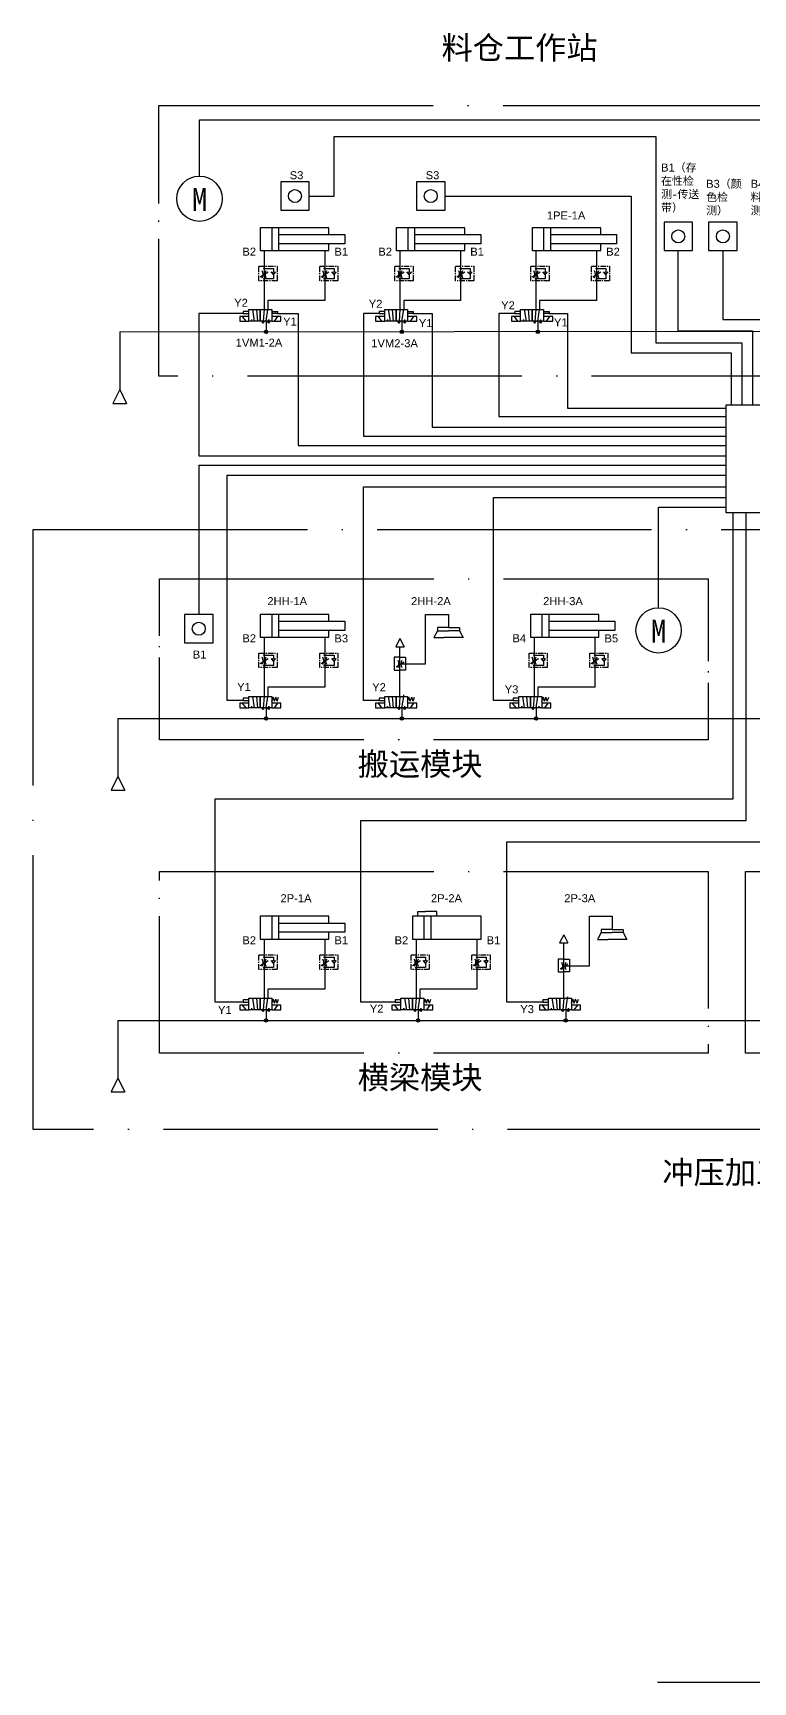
# Model space of a CAD drawing. Header units: inches. Extents: x 59 to 229, y -71 to 74.
# Drawn here: x 59 to 121.9, y -70.6 to 73.7 of the extents above; entities that cross this region are included whole.
import ezdxf

# ---------------------------------------------------------------- set-up
doc = ezdxf.new("R2010")
doc.units = ezdxf.units.IN
doc.header["$MEASUREMENT"] = 0
doc.linetypes.add('ACAD_ISO04W100', pattern=[30, 24, -3, 0, -3])
doc.layers.get('0').update_dxf_attribs({"lineweight": 25})
doc.layers.add('虚线', color=7, linetype='ACAD_ISO04W100', lineweight=25)
doc.styles.get("Standard").update_dxf_attribs({"font": 'arial.ttf'})

msp = doc.modelspace()

# ---------------------------------------------------------------- hatches: boundary and pattern name
h = msp.add_hatch(color=256)
h.dxf.hatch_style = 1
h.paths.add_polyline_path([(79.22, 53.08, 1), (79.12, 53.08, 1)])
h = msp.add_hatch(color=256)
h.dxf.hatch_style = 1
h.paths.add_polyline_path([(79.22, 52.18, 1), (79.12, 52.18, 1)])
h = msp.add_hatch(color=256)
h.dxf.hatch_style = 1
h.paths.add_polyline_path([(84.52, 53.08, 1), (84.42, 53.08, 1)])
h = msp.add_hatch(color=256)
h.dxf.hatch_style = 1
h.paths.add_polyline_path([(84.52, 52.18, 1), (84.42, 52.18, 1)])
h = msp.add_hatch(color=256)
h.dxf.hatch_style = 1
h.paths.add_polyline_path([(91.1, 53.08, 1), (91, 53.08, 1)])
h = msp.add_hatch(color=256)
h.dxf.hatch_style = 1
h.paths.add_polyline_path([(91.1, 52.18, 1), (91, 52.18, 1)])
h = msp.add_hatch(color=256)
h.dxf.hatch_style = 1
h.paths.add_polyline_path([(96.41, 53.08, 1), (96.31, 53.08, 1)])
h = msp.add_hatch(color=256)
h.dxf.hatch_style = 1
h.paths.add_polyline_path([(96.41, 52.18, 1), (96.31, 52.18, 1)])
h = msp.add_hatch(color=256)
h.dxf.hatch_style = 1
h.paths.add_polyline_path([(102.99, 53.08, 1), (102.89, 53.08, 1)])
h = msp.add_hatch(color=256)
h.dxf.hatch_style = 1
h.paths.add_polyline_path([(102.99, 52.18, 1), (102.89, 52.18, 1)])
h = msp.add_hatch(color=256)
h.dxf.hatch_style = 1
h.paths.add_polyline_path([(108.29, 53.08, 1), (108.19, 53.08, 1)])
h = msp.add_hatch(color=256)
h.dxf.hatch_style = 1
h.paths.add_polyline_path([(108.29, 52.18, 1), (108.19, 52.18, 1)])
h = msp.add_hatch(color=256)
h.dxf.hatch_style = 1
h.paths.add_polyline_path([(79.19, 47.54, 1), (79.49, 47.54, 1)])
h = msp.add_hatch(color=256)
h.dxf.hatch_style = 1
h.paths.add_polyline_path([(91.07, 47.54, 1), (91.37, 47.54, 1)])
h = msp.add_hatch(color=256)
h.dxf.hatch_style = 1
h.paths.add_polyline_path([(102.96, 47.54, 1), (103.26, 47.54, 1)])
h = msp.add_hatch(color=256)
h.dxf.hatch_style = 1
h.paths.add_polyline_path([(79.22, 19.26, 1), (79.12, 19.26, 1)])
h = msp.add_hatch(color=256)
h.dxf.hatch_style = 1
h.paths.add_polyline_path([(84.52, 19.26, 1), (84.42, 19.26, 1)])
h = msp.add_hatch(color=256)
h.dxf.hatch_style = 1
h.paths.add_polyline_path([(102.84, 19.26, 1), (102.74, 19.26, 1)])
h = msp.add_hatch(color=256)
h.dxf.hatch_style = 1
h.paths.add_polyline_path([(108.14, 19.26, 1), (108.04, 19.26, 1)])
h = msp.add_hatch(color=256)
h.dxf.hatch_style = 1
h.paths.add_polyline_path([(79.22, 18.36, 1), (79.12, 18.36, 1)])
h = msp.add_hatch(color=256)
h.dxf.hatch_style = 1
h.paths.add_polyline_path([(84.52, 18.36, 1), (84.42, 18.36, 1)])
h = msp.add_hatch(color=256)
h.dxf.hatch_style = 1
h.paths.add_polyline_path([(102.84, 18.36, 1), (102.74, 18.36, 1)])
h = msp.add_hatch(color=256)
h.dxf.hatch_style = 1
h.paths.add_polyline_path([(108.14, 18.36, 1), (108.04, 18.36, 1)])
h = msp.add_hatch(color=256)
h.dxf.hatch_style = 1
h.paths.add_polyline_path([(79.49, 13.71, 1), (79.19, 13.71, 1)])
h = msp.add_hatch(color=256)
h.dxf.hatch_style = 1
h.paths.add_polyline_path([(91.37, 13.71, 1), (91.07, 13.71, 1)])
h = msp.add_hatch(color=256)
h.dxf.hatch_style = 1
h.paths.add_polyline_path([(103.11, 13.71, 1), (102.81, 13.71, 1)])
h = msp.add_hatch(color=256)
h.dxf.hatch_style = 1
h.paths.add_polyline_path([(79.22, -7.16, 1), (79.12, -7.16, 1)])
h = msp.add_hatch(color=256)
h.dxf.hatch_style = 1
h.paths.add_polyline_path([(84.52, -7.16, 1), (84.42, -7.16, 1)])
h = msp.add_hatch(color=256)
h.dxf.hatch_style = 1
h.paths.add_polyline_path([(92.52, -7.16, 1), (92.42, -7.16, 1)])
h = msp.add_hatch(color=256)
h.dxf.hatch_style = 1
h.paths.add_polyline_path([(97.83, -7.16, 1), (97.73, -7.16, 1)])
h = msp.add_hatch(color=256)
h.dxf.hatch_style = 1
h.paths.add_polyline_path([(79.22, -8.06, 1), (79.12, -8.06, 1)])
h = msp.add_hatch(color=256)
h.dxf.hatch_style = 1
h.paths.add_polyline_path([(84.52, -8.06, 1), (84.42, -8.06, 1)])
h = msp.add_hatch(color=256)
h.dxf.hatch_style = 1
h.paths.add_polyline_path([(92.52, -8.06, 1), (92.42, -8.06, 1)])
h = msp.add_hatch(color=256)
h.dxf.hatch_style = 1
h.paths.add_polyline_path([(97.83, -8.06, 1), (97.73, -8.06, 1)])
h = msp.add_hatch(color=256)
h.dxf.hatch_style = 1
h.paths.add_polyline_path([(79.49, -12.7, 1), (79.19, -12.7, 1)])
h = msp.add_hatch(color=256)
h.dxf.hatch_style = 1
h.paths.add_polyline_path([(92.79, -12.7, 1), (92.49, -12.7, 1)])
h = msp.add_hatch(color=256)
h.dxf.hatch_style = 1
h.paths.add_polyline_path([(105.7, -12.7, 1), (105.4, -12.7, 1)])

# ---------------------------------------------------------------- linework, layer by layer
for p, q in [((73.52, 61.16), (73.52, 66.08)), ((73.52, 66.08), (130.2, 66.08)), ((85.29, 59.42), (85.29, 64.64)), ((85.29, 64.64), (113.42, 64.64)), ((113.42, 64.64), (113.42, 46.58)), ((83.12, 59.42), (85.29, 59.42)), ((95, 59.42), (111.28, 59.42)), ((111.28, 59.42), (111.28, 45.7)), ((78.84, 56.64), (78.84, 54.64)), ((84.84, 56.64), (78.84, 56.64)), ((79.84, 56.64), (79.84, 54.64)), ((80.44, 56.64), (80.44, 54.64)), ((84.84, 56.04), (84.84, 56.64)), ((90.73, 56.64), (90.73, 54.64)), ((96.73, 56.64), (90.73, 56.64)), ((91.73, 56.64), (91.73, 54.64)), ((92.33, 56.64), (92.33, 54.64)), ((96.73, 56.04), (96.73, 56.64)), ((102.61, 56.64), (102.61, 54.64)), ((108.61, 56.64), (102.61, 56.64)), ((103.61, 56.64), (103.61, 54.64)), ((104.21, 56.64), (104.21, 54.64)), ((108.61, 56.04), (108.61, 56.64)), ((80.44, 56.04), (86.23, 56.04)), ((86.23, 55.24), (80.44, 55.24)), ((84.84, 54.64), (84.84, 55.24)), ((86.23, 56.04), (86.23, 55.24)), ((92.33, 56.04), (98.12, 56.04)), ((98.12, 55.24), (92.33, 55.24)), ((96.73, 54.64), (96.73, 55.24)), ((98.12, 56.04), (98.12, 55.24)), ((104.21, 56.04), (110, 56.04)), ((110, 55.24), (104.21, 55.24)), ((108.61, 54.64), (108.61, 55.24)), ((110, 56.04), (110, 55.24)), ((78.84, 54.64), (84.84, 54.64)), ((79.17, 54.64), (79.17, 53.82)), ((79.17, 53.82), (79.17, 53.12)), ((84.47, 54.64), (84.47, 53.75)), ((84.47, 53.82), (84.47, 53.12)), ((84.47, 53.75), (84.47, 53.12)), ((90.73, 54.64), (96.73, 54.64)), ((91.05, 54.64), (91.05, 53.82)), ((91.05, 53.82), (91.05, 53.12)), ((96.36, 54.64), (96.36, 53.75)), ((96.36, 53.82), (96.36, 53.12)), ((96.36, 53.75), (96.36, 53.12)), ((102.61, 54.64), (108.61, 54.64)), ((102.94, 54.64), (102.94, 53.82)), ((102.94, 53.82), (102.94, 53.12)), ((108.24, 54.64), (108.24, 53.75)), ((108.24, 53.82), (108.24, 53.12)), ((108.24, 53.75), (108.24, 53.12)), ((115.4, 47.64), (115.4, 54.64)), ((119.3, 54.64), (119.3, 48.62)), ((78.84, 52.34), (79.53, 52.78)), ((79.17, 53.12), (79.17, 52.12)), ((79.17, 53.08), (79.99, 53.08)), ((79.99, 52.18), (79.17, 52.18)), ((79.17, 52.12), (79.17, 49.48)), ((79.99, 52.56), (79.78, 52.78)), ((79.99, 53.08), (79.99, 52.8)), ((79.99, 52.56), (80.19, 52.78)), ((79.99, 52.56), (79.99, 52.18)), ((84.15, 52.34), (84.84, 52.78)), ((84.47, 53.12), (84.47, 52.12)), ((84.47, 53.08), (85.29, 53.08)), ((85.29, 52.18), (84.47, 52.18)), ((84.47, 52.12), (84.47, 50.58)), ((85.29, 52.56), (85.08, 52.78)), ((85.29, 53.08), (85.29, 52.8)), ((85.29, 52.56), (85.5, 52.78)), ((85.29, 52.56), (85.29, 52.18)), ((90.73, 52.34), (91.42, 52.78)), ((91.05, 53.12), (91.05, 52.12)), ((91.05, 53.08), (91.87, 53.08)), ((91.87, 52.18), (91.05, 52.18)), ((91.05, 52.12), (91.05, 49.48)), ((91.87, 52.56), (91.66, 52.78)), ((91.87, 53.08), (91.87, 52.8)), ((91.87, 52.56), (92.08, 52.78)), ((91.87, 52.56), (91.87, 52.18)), ((96.03, 52.34), (96.73, 52.78)), ((96.36, 53.12), (96.36, 52.12)), ((96.36, 53.08), (97.18, 53.08)), ((97.18, 52.18), (96.36, 52.18)), ((96.36, 52.12), (96.36, 50.58)), ((97.18, 52.56), (96.97, 52.78)), ((97.18, 53.08), (97.18, 52.8)), ((97.18, 52.56), (97.38, 52.78)), ((97.18, 52.56), (97.18, 52.18)), ((102.61, 52.34), (103.31, 52.78)), ((102.94, 53.12), (102.94, 52.12)), ((102.94, 53.08), (103.76, 53.08)), ((103.76, 52.18), (102.94, 52.18)), ((102.94, 52.12), (102.94, 49.48)), ((103.76, 52.56), (103.55, 52.78)), ((103.76, 53.08), (103.76, 52.8)), ((103.76, 52.56), (103.96, 52.78)), ((103.76, 52.56), (103.76, 52.18)), ((107.92, 52.34), (108.61, 52.78)), ((108.24, 53.12), (108.24, 52.12)), ((108.24, 53.08), (109.06, 53.08)), ((109.06, 52.18), (108.24, 52.18)), ((108.24, 52.12), (108.24, 50.58)), ((109.06, 52.56), (108.86, 52.78)), ((109.06, 53.08), (109.06, 52.8)), ((109.06, 52.56), (109.27, 52.78)), ((109.06, 52.56), (109.06, 52.18)), ((84.47, 50.58), (84.47, 50.27)), ((96.36, 50.58), (96.36, 50.27)), ((108.24, 50.58), (108.24, 50.27)), ((77.34, 49.13), (73.46, 49.13)), ((73.46, 49.13), (73.46, 38.83)), ((77.84, 49.33), (77.34, 49.33)), ((77.34, 49.33), (77.34, 49.13)), ((77.34, 49.13), (77.84, 49.13)), ((77.84, 49.48), (78.84, 49.48)), ((77.84, 48.48), (77.84, 49.48)), ((78.34, 48.48), (78.17, 49.48)), ((78.5, 49.48), (78.59, 48.48)), ((78.84, 49.48), (78.84, 48.48)), ((78.84, 49.48), (79.84, 49.48)), ((78.84, 48.48), (78.84, 49.48)), ((79.17, 49.48), (79.09, 48.48)), ((79.34, 48.48), (79.5, 49.48)), ((84.47, 50.27), (79.5, 50.27)), ((79.5, 50.27), (79.5, 49.48)), ((79.84, 49.48), (79.84, 48.48)), ((79.84, 49.33), (80.34, 49.33)), ((80.34, 49.13), (79.84, 49.13)), ((80.34, 49.33), (80.34, 49.13)), ((80.34, 49.13), (82.15, 49.13)), ((82.15, 49.13), (82.15, 37.6)), ((89.22, 49.13), (87.87, 49.13)), ((87.87, 49.13), (87.87, 38.42)), ((89.72, 49.33), (89.22, 49.33)), ((89.22, 49.33), (89.22, 49.13)), ((89.22, 49.13), (89.72, 49.13)), ((89.72, 49.48), (90.72, 49.48)), ((89.72, 48.48), (89.72, 49.48)), ((90.22, 48.48), (90.05, 49.48)), ((90.38, 49.48), (90.47, 48.48)), ((90.72, 49.48), (90.72, 48.48)), ((90.72, 49.48), (91.72, 49.48)), ((90.72, 48.48), (90.72, 49.48)), ((91.05, 49.48), (90.97, 48.48)), ((91.22, 48.48), (91.38, 49.48)), ((96.36, 50.27), (91.38, 50.27)), ((91.38, 50.27), (91.38, 49.48)), ((91.72, 49.48), (91.72, 48.48)), ((91.72, 49.33), (92.22, 49.33)), ((92.22, 49.13), (91.72, 49.13)), ((92.22, 49.33), (92.22, 49.13)), ((92.22, 49.13), (93.86, 49.13)), ((93.86, 49.13), (93.86, 39.21)), ((101.11, 49.13), (99.71, 49.13)), ((99.71, 49.13), (99.71, 40.14)), ((101.61, 49.33), (101.11, 49.33)), ((101.11, 49.33), (101.11, 49.13)), ((101.11, 49.13), (101.61, 49.13)), ((101.61, 49.48), (102.61, 49.48)), ((101.61, 48.48), (101.61, 49.48)), ((102.11, 48.48), (101.94, 49.48)), ((102.27, 49.48), (102.36, 48.48)), ((102.61, 49.48), (102.61, 48.48)), ((102.61, 49.48), (103.61, 49.48)), ((102.61, 48.48), (102.61, 49.48)), ((102.94, 49.48), (102.86, 48.48)), ((103.11, 48.48), (103.27, 49.48)), ((108.24, 50.27), (103.27, 50.27)), ((103.27, 50.27), (103.27, 49.48)), ((103.61, 49.48), (103.61, 48.48)), ((103.61, 49.33), (104.11, 49.33)), ((104.11, 49.13), (103.61, 49.13)), ((104.11, 49.33), (104.11, 49.13)), ((104.11, 49.13), (105.71, 49.13)), ((105.71, 49.13), (105.71, 40.86)), ((66.54, 47.54), (200.12, 47.66)), ((77.59, 48.48), (77.29, 48.88)), ((78.84, 48.48), (77.84, 48.48)), ((78.04, 48.58), (78.09, 48.58)), ((78.09, 48.48), (78.09, 48.58)), ((78.09, 48.58), (78.14, 48.58)), ((79.84, 48.48), (78.84, 48.48)), ((79.09, 48.31), (78.97, 48.48)), ((79.09, 48.31), (79.2, 48.48)), ((79.34, 48.48), (79.34, 47.54)), ((79.59, 48.31), (79.47, 48.48)), ((79.54, 48.58), (79.59, 48.58)), ((79.59, 48.48), (79.59, 48.58)), ((79.59, 48.58), (79.64, 48.58)), ((79.59, 48.31), (79.7, 48.48)), ((80.08, 48.48), (80.38, 48.88)), ((89.47, 48.48), (89.17, 48.88)), ((90.72, 48.48), (89.72, 48.48)), ((89.92, 48.58), (89.97, 48.58)), ((89.97, 48.48), (89.97, 48.58)), ((89.97, 48.58), (90.02, 48.58)), ((91.72, 48.48), (90.72, 48.48)), ((90.97, 48.31), (90.85, 48.48)), ((90.97, 48.31), (91.09, 48.48)), ((91.22, 48.48), (91.22, 47.54)), ((91.47, 48.31), (91.35, 48.48)), ((91.42, 48.58), (91.47, 48.58)), ((91.47, 48.48), (91.47, 48.58)), ((91.47, 48.58), (91.52, 48.58)), ((91.47, 48.31), (91.59, 48.48)), ((91.97, 48.48), (92.27, 48.88)), ((101.36, 48.48), (101.06, 48.88)), ((102.61, 48.48), (101.61, 48.48)), ((101.81, 48.58), (101.86, 48.58)), ((101.86, 48.48), (101.86, 48.58)), ((101.86, 48.58), (101.91, 48.58)), ((103.61, 48.48), (102.61, 48.48)), ((102.86, 48.31), (102.74, 48.48)), ((102.86, 48.31), (102.98, 48.48)), ((103.11, 48.48), (103.11, 47.54)), ((103.36, 48.31), (103.24, 48.48)), ((103.31, 48.58), (103.36, 48.58)), ((103.36, 48.48), (103.36, 48.58)), ((103.36, 48.58), (103.41, 48.58)), ((103.36, 48.31), (103.48, 48.48)), ((103.86, 48.48), (104.16, 48.88)), ((115.4, 47.64), (121.89, 47.64)), ((119.3, 48.62), (122.87, 48.62)), ((121.89, 47.64), (121.89, 41.15)), ((66.54, 47.54), (66.54, 42.48)), ((113.42, 46.58), (120.95, 46.58)), ((120.95, 46.58), (120.95, 41.15)), ((111.28, 45.7), (120.03, 45.7)), ((120.03, 45.7), (120.03, 41.15)), ((105.71, 40.86), (119.59, 40.86)), ((119.59, 41.15), (137.14, 41.15)), ((119.59, 31.71), (119.59, 41.15)), ((93.86, 39.21), (119.59, 39.21)), ((99.71, 40.14), (119.59, 40.14)), ((73.46, 38.83), (73.46, 36.69)), ((82.15, 37.6), (119.59, 37.6)), ((87.87, 38.42), (119.59, 38.42)), ((73.46, 36.69), (119.59, 36.69)), ((73.46, 35.86), (73.46, 22.82)), ((73.46, 35.86), (119.59, 35.86)), ((75.93, 15.3), (75.93, 34.99)), ((75.93, 34.99), (119.59, 34.99)), ((87.85, 15.3), (87.85, 33.99)), ((87.85, 33.99), (119.59, 33.99)), ((99.22, 15.3), (99.22, 33.06)), ((99.22, 33.06), (119.59, 33.06)), ((113.67, 23.39), (113.67, 32.2)), ((113.67, 32.2), (119.59, 32.2)), ((137.14, 31.71), (119.59, 31.71)), ((120.2, 6.68), (120.2, 31.71)), ((121.32, 4.8), (121.32, 31.71)), ((78.84, 22.82), (78.84, 20.82)), ((84.84, 22.82), (78.84, 22.82)), ((79.84, 22.82), (79.84, 20.82)), ((80.44, 22.82), (80.44, 20.82)), ((80.44, 22.22), (86.23, 22.22)), ((84.84, 22.22), (84.84, 22.82)), ((86.23, 22.22), (86.23, 21.42)), ((102.46, 22.82), (102.46, 20.82)), ((108.46, 22.82), (102.46, 22.82)), ((103.46, 22.82), (103.46, 20.82)), ((104.06, 22.82), (104.06, 20.82)), ((104.06, 22.22), (109.85, 22.22)), ((108.46, 22.22), (108.46, 22.82)), ((109.85, 22.22), (109.85, 21.42)), ((78.84, 20.82), (84.84, 20.82)), ((79.17, 20.82), (79.17, 20)), ((86.23, 21.42), (80.44, 21.42)), ((84.47, 20.82), (84.47, 19.92)), ((84.84, 20.82), (84.84, 21.42)), ((102.46, 20.82), (108.46, 20.82)), ((102.79, 20.82), (102.79, 20)), ((109.85, 21.42), (104.06, 21.42)), ((108.09, 20.82), (108.09, 19.92)), ((108.46, 20.82), (108.46, 21.42)), ((78.84, 18.52), (79.53, 18.96)), ((79.17, 20), (79.17, 19.29)), ((79.17, 19.29), (79.17, 18.29)), ((79.17, 19.26), (79.99, 19.26)), ((79.99, 18.74), (79.78, 18.95)), ((79.99, 19.26), (79.99, 18.98)), ((79.99, 18.74), (80.19, 18.95)), ((84.15, 18.52), (84.84, 18.96)), ((84.47, 20), (84.47, 19.29)), ((84.47, 19.92), (84.47, 19.29)), ((84.47, 19.29), (84.47, 18.29)), ((84.47, 19.26), (85.29, 19.26)), ((85.29, 18.74), (85.08, 18.95)), ((85.29, 19.26), (85.29, 18.98)), ((85.29, 18.74), (85.5, 18.95)), ((102.46, 18.52), (103.16, 18.96)), ((102.79, 20), (102.79, 19.29)), ((102.79, 19.29), (102.79, 18.29)), ((102.79, 19.26), (103.61, 19.26)), ((103.61, 18.74), (103.4, 18.95)), ((103.61, 19.26), (103.61, 18.98)), ((103.61, 18.74), (103.81, 18.95)), ((107.77, 18.52), (108.46, 18.96)), ((108.09, 20), (108.09, 19.29)), ((108.09, 19.92), (108.09, 19.29)), ((108.09, 19.29), (108.09, 18.29)), ((108.09, 19.26), (108.91, 19.26)), ((108.91, 18.74), (108.71, 18.95)), ((108.91, 19.26), (108.91, 18.98)), ((108.91, 18.74), (109.12, 18.95)), ((79.99, 18.36), (79.17, 18.36)), ((79.17, 18.29), (79.17, 15.65)), ((79.99, 18.74), (79.99, 18.36)), ((85.29, 18.36), (84.47, 18.36)), ((84.47, 18.29), (84.47, 16.75)), ((85.29, 18.74), (85.29, 18.36)), ((90.73, 18.24), (91.42, 18.67)), ((103.61, 18.36), (102.79, 18.36)), ((102.79, 18.29), (102.79, 15.65)), ((103.61, 18.74), (103.61, 18.36)), ((108.91, 18.36), (108.09, 18.36)), ((108.09, 18.29), (108.09, 16.75)), ((108.91, 18.74), (108.91, 18.36)), ((84.47, 16.45), (79.5, 16.45)), ((79.5, 16.45), (79.5, 15.65)), ((84.47, 16.75), (84.47, 16.45)), ((108.09, 16.45), (103.12, 16.45)), ((103.12, 16.45), (103.12, 15.65)), ((108.09, 16.75), (108.09, 16.45)), ((77.59, 14.65), (77.29, 15.05)), ((77.84, 15.5), (77.34, 15.5)), ((77.34, 15.5), (77.34, 15.3)), ((77.34, 15.3), (77.84, 15.3)), ((77.84, 15.65), (78.84, 15.65)), ((77.84, 14.65), (77.84, 15.65)), ((78.84, 14.65), (77.84, 14.65)), ((78.04, 14.75), (78.09, 14.75)), ((78.09, 14.65), (78.09, 14.75)), ((78.09, 14.75), (78.14, 14.75)), ((78.34, 14.65), (78.17, 15.65)), ((78.5, 15.65), (78.59, 14.65)), ((78.84, 15.65), (78.84, 14.65)), ((78.84, 15.65), (79.84, 15.65)), ((78.84, 14.65), (78.84, 15.65)), ((79.84, 14.65), (78.84, 14.65)), ((79.09, 14.49), (78.97, 14.65)), ((79.17, 15.65), (79.09, 14.65)), ((79.09, 14.49), (79.2, 14.65)), ((79.34, 14.65), (79.5, 15.65)), ((79.34, 14.65), (79.34, 13.71)), ((79.59, 14.49), (79.47, 14.65)), ((79.54, 14.75), (79.59, 14.75)), ((79.59, 14.65), (79.59, 14.75)), ((79.59, 14.75), (79.64, 14.75)), ((79.59, 14.49), (79.7, 14.65)), ((79.84, 15.65), (79.84, 14.65)), ((80.08, 14.65), (80.38, 15.05)), ((89.47, 14.65), (89.17, 15.05)), ((89.72, 15.5), (89.22, 15.5)), ((89.22, 15.5), (89.22, 15.3)), ((89.22, 15.3), (89.72, 15.3)), ((89.72, 15.65), (90.72, 15.65)), ((89.72, 14.65), (89.72, 15.65)), ((90.72, 14.65), (89.72, 14.65)), ((89.92, 14.75), (89.97, 14.75)), ((89.97, 14.65), (89.97, 14.75)), ((89.97, 14.75), (90.02, 14.75)), ((90.22, 14.65), (90.05, 15.65)), ((90.38, 15.65), (90.47, 14.65)), ((90.72, 15.65), (90.72, 14.65)), ((90.72, 15.65), (91.72, 15.65)), ((90.72, 14.65), (90.72, 15.65)), ((91.72, 14.65), (90.72, 14.65)), ((90.97, 14.49), (90.85, 14.65)), ((91.05, 15.65), (90.97, 14.65)), ((90.97, 14.49), (91.09, 14.65)), ((91.22, 14.65), (91.38, 15.65)), ((91.22, 14.65), (91.22, 13.71)), ((91.33, 15.75), (91.38, 15.75)), ((91.47, 14.49), (91.35, 14.65)), ((91.38, 15.65), (91.38, 15.75)), ((91.38, 15.75), (91.43, 15.75)), ((91.42, 14.75), (91.47, 14.75)), ((91.47, 14.65), (91.47, 14.75)), ((91.47, 14.75), (91.52, 14.75)), ((91.47, 14.49), (91.59, 14.65)), ((91.72, 15.65), (91.72, 14.65)), ((91.97, 14.65), (92.27, 15.05)), ((100.96, 15.3), (99.22, 15.3)), ((101.21, 14.65), (100.91, 15.05)), ((101.46, 15.5), (100.96, 15.5)), ((100.96, 15.5), (100.96, 15.3)), ((100.96, 15.3), (101.46, 15.3)), ((101.46, 15.65), (102.46, 15.65)), ((101.46, 14.65), (101.46, 15.65)), ((102.46, 14.65), (101.46, 14.65)), ((101.66, 14.75), (101.71, 14.75)), ((101.71, 14.65), (101.71, 14.75)), ((101.71, 14.75), (101.76, 14.75)), ((101.96, 14.65), (101.79, 15.65)), ((102.12, 15.65), (102.21, 14.65)), ((102.46, 15.65), (102.46, 14.65)), ((102.46, 15.65), (103.46, 15.65)), ((102.46, 14.65), (102.46, 15.65)), ((103.46, 14.65), (102.46, 14.65)), ((102.71, 14.49), (102.59, 14.65)), ((102.79, 15.65), (102.71, 14.65)), ((102.71, 14.49), (102.83, 14.65)), ((102.96, 14.65), (103.12, 15.65)), ((102.96, 14.65), (102.96, 13.71)), ((103.16, 14.75), (103.21, 14.75)), ((103.21, 14.65), (103.21, 14.75)), ((103.21, 14.75), (103.26, 14.75)), ((103.46, 15.65), (103.46, 14.65)), ((103.71, 14.65), (104.01, 15.05)), ((66.39, 13.71), (165.16, 13.71)), ((66.39, 13.71), (66.39, 8.65)), ((74.89, -11.11), (74.89, 6.68)), ((74.89, 6.68), (120.2, 6.68)), ((87.64, -11.11), (87.64, 4.8)), ((87.64, 4.8), (121.32, 4.8)), ((100.41, -11.11), (100.41, 2.91)), ((100.41, 2.91), (122.54, 2.91)), ((78.84, -3.59), (78.84, -5.59)), ((84.84, -3.59), (78.84, -3.59)), ((79.84, -3.59), (79.84, -5.59)), ((80.44, -3.59), (80.44, -5.59)), ((80.44, -4.19), (86.23, -4.19)), ((84.84, -4.19), (84.84, -3.59)), ((86.23, -4.19), (86.23, -4.99)), ((92.15, -3.59), (92.15, -5.59)), ((98.15, -3.59), (92.15, -3.59)), ((92.61, -3.59), (92.61, -3.17)), ((92.61, -3.17), (93.28, -3.17)), ((93.15, -3.59), (93.15, -5.59)), ((94.28, -3.17), (93.28, -3.17)), ((93.75, -3.59), (93.75, -5.59)), ((94.28, -3.59), (94.28, -3.17)), ((98.15, -4.99), (98.15, -3.59)), ((78.84, -5.59), (84.84, -5.59)), ((79.17, -5.59), (79.17, -6.41)), ((86.23, -4.99), (80.44, -4.99)), ((84.47, -5.59), (84.47, -6.49)), ((84.84, -5.59), (84.84, -4.99)), ((92.15, -5.59), (98.15, -5.59)), ((92.47, -5.59), (92.47, -6.41)), ((97.78, -5.59), (97.78, -6.49)), ((98.15, -5.59), (98.15, -4.99)), ((79.17, -6.41), (79.17, -7.12)), ((79.17, -7.12), (79.17, -8.12)), ((79.17, -7.16), (79.99, -7.16)), ((79.99, -7.16), (79.99, -7.43)), ((84.47, -6.41), (84.47, -7.12)), ((84.47, -6.49), (84.47, -7.12)), ((84.47, -7.12), (84.47, -8.12)), ((84.47, -7.16), (85.29, -7.16)), ((85.29, -7.16), (85.29, -7.43)), ((92.47, -6.41), (92.47, -7.12)), ((92.47, -7.12), (92.47, -8.12)), ((92.47, -7.16), (93.29, -7.16)), ((93.29, -7.16), (93.29, -7.43)), ((97.78, -6.41), (97.78, -7.12)), ((97.78, -6.49), (97.78, -7.12)), ((97.78, -7.12), (97.78, -8.12)), ((97.78, -7.16), (98.6, -7.16)), ((98.6, -7.16), (98.6, -7.43)), ((78.84, -7.89), (79.53, -7.46)), ((79.99, -8.06), (79.17, -8.06)), ((79.17, -8.12), (79.17, -10.76)), ((79.99, -7.68), (79.78, -7.46)), ((79.99, -7.68), (80.19, -7.46)), ((79.99, -7.68), (79.99, -8.06)), ((84.15, -7.89), (84.84, -7.46)), ((85.29, -8.06), (84.47, -8.06)), ((84.47, -8.12), (84.47, -9.66)), ((85.29, -7.68), (85.08, -7.46)), ((85.29, -7.68), (85.5, -7.46)), ((85.29, -7.68), (85.29, -8.06)), ((92.15, -7.89), (92.84, -7.46)), ((93.29, -8.06), (92.47, -8.06)), ((92.47, -8.12), (92.47, -10.76)), ((93.29, -7.68), (93.09, -7.46)), ((93.29, -7.68), (93.5, -7.46)), ((93.29, -7.68), (93.29, -8.06)), ((97.45, -7.89), (98.15, -7.46)), ((98.6, -8.06), (97.78, -8.06)), ((97.78, -8.12), (97.78, -9.66)), ((98.6, -7.68), (98.39, -7.46)), ((98.6, -7.68), (98.81, -7.46)), ((98.6, -7.68), (98.6, -8.06)), ((105.06, -8.18), (105.75, -7.74)), ((84.47, -9.96), (79.5, -9.96)), ((79.5, -9.96), (79.5, -10.76)), ((84.47, -9.66), (84.47, -9.96)), ((97.78, -9.96), (92.8, -9.96)), ((92.8, -9.96), (92.8, -10.76)), ((97.78, -9.66), (97.78, -9.96)), ((77.34, -11.11), (74.89, -11.11)), ((77.59, -11.76), (77.29, -11.36)), ((77.84, -10.91), (77.34, -10.91)), ((77.34, -10.91), (77.34, -11.11)), ((77.34, -11.11), (77.84, -11.11)), ((77.84, -10.76), (78.84, -10.76)), ((77.84, -11.76), (77.84, -10.76)), ((78.34, -11.76), (78.17, -10.76)), ((78.5, -10.76), (78.59, -11.76)), ((78.84, -10.76), (78.84, -11.76)), ((78.84, -10.76), (79.84, -10.76)), ((78.84, -11.76), (78.84, -10.76)), ((79.17, -10.76), (79.09, -11.76)), ((79.34, -11.76), (79.5, -10.76)), ((79.84, -10.76), (79.84, -11.76)), ((80.08, -11.76), (80.38, -11.36)), ((90.64, -11.11), (87.64, -11.11)), ((90.9, -11.76), (90.59, -11.36)), ((91.14, -10.91), (90.64, -10.91)), ((90.64, -10.91), (90.64, -11.11)), ((90.64, -11.11), (91.14, -11.11)), ((91.14, -10.76), (92.14, -10.76)), ((91.14, -11.76), (91.14, -10.76)), ((91.64, -11.76), (91.47, -10.76)), ((91.8, -10.76), (91.89, -11.76)), ((92.14, -10.76), (92.14, -11.76)), ((92.14, -10.76), (93.14, -10.76)), ((92.14, -11.76), (92.14, -10.76)), ((92.47, -10.76), (92.39, -11.76)), ((92.64, -11.76), (92.8, -10.76)), ((93.14, -10.76), (93.14, -11.76)), ((93.39, -11.76), (93.69, -11.36)), ((103.55, -11.11), (100.41, -11.11)), ((103.81, -11.76), (103.51, -11.36)), ((104.05, -10.91), (103.55, -10.91)), ((103.55, -10.91), (103.55, -11.11)), ((103.55, -11.11), (104.05, -11.11)), ((104.05, -10.76), (105.05, -10.76)), ((104.05, -11.76), (104.05, -10.76)), ((104.55, -11.76), (104.38, -10.76)), ((104.71, -10.76), (104.8, -11.76)), ((105.05, -10.76), (105.05, -11.76)), ((105.05, -10.76), (106.05, -10.76)), ((105.05, -11.76), (105.05, -10.76)), ((105.38, -10.76), (105.3, -11.76)), ((105.55, -11.76), (105.71, -10.76)), ((105.66, -10.66), (105.71, -10.66)), ((105.71, -10.76), (105.71, -10.66)), ((105.71, -10.66), (105.76, -10.66)), ((106.05, -10.76), (106.05, -11.76)), ((106.3, -11.76), (106.6, -11.36)), ((66.39, -12.7), (140.43, -12.7)), ((66.39, -12.7), (66.39, -17.76)), ((78.84, -11.76), (77.84, -11.76)), ((78.04, -11.66), (78.09, -11.66)), ((78.09, -11.76), (78.09, -11.66)), ((78.09, -11.66), (78.14, -11.66)), ((79.84, -11.76), (78.84, -11.76)), ((79.09, -11.93), (78.97, -11.76)), ((79.09, -11.93), (79.2, -11.76)), ((79.34, -11.76), (79.34, -12.7)), ((79.59, -11.93), (79.47, -11.76)), ((79.54, -11.66), (79.59, -11.66)), ((79.59, -11.76), (79.59, -11.66)), ((79.59, -11.66), (79.64, -11.66)), ((79.59, -11.93), (79.7, -11.76)), ((92.14, -11.76), (91.14, -11.76)), ((91.34, -11.66), (91.39, -11.66)), ((91.39, -11.76), (91.39, -11.66)), ((91.39, -11.66), (91.44, -11.66)), ((93.14, -11.76), (92.14, -11.76)), ((92.39, -11.93), (92.28, -11.76)), ((92.39, -11.93), (92.51, -11.76)), ((92.64, -11.76), (92.64, -12.7)), ((92.89, -11.93), (92.78, -11.76)), ((92.84, -11.66), (92.89, -11.66)), ((92.89, -11.76), (92.89, -11.66)), ((92.89, -11.66), (92.94, -11.66)), ((92.89, -11.93), (93.01, -11.76)), ((105.05, -11.76), (104.05, -11.76)), ((104.25, -11.66), (104.3, -11.66)), ((104.3, -11.76), (104.3, -11.66)), ((104.3, -11.66), (104.35, -11.66)), ((106.05, -11.76), (105.05, -11.76)), ((105.3, -11.93), (105.19, -11.76)), ((105.3, -11.93), (105.42, -11.76)), ((105.55, -11.76), (105.55, -12.7)), ((105.8, -11.93), (105.69, -11.76)), ((105.75, -11.66), (105.8, -11.66)), ((105.8, -11.76), (105.8, -11.66)), ((105.8, -11.66), (105.85, -11.66)), ((105.8, -11.93), (105.92, -11.76)), ((113.58, -70.58), (212.36, -70.58))]:
    msp.add_line(p, q)
for points in [[(80.62, 58.17), (83.12, 58.17), (83.12, 60.67), (80.62, 60.67)], [(92.5, 58.17), (95, 58.17), (95, 60.67), (92.5, 60.67)], [(114.15, 54.64), (116.65, 54.64), (116.65, 57.14), (114.15, 57.14)], [(118.05, 54.64), (120.55, 54.64), (120.55, 57.14), (118.05, 57.14)], [(77.04, 48.48), (77.84, 48.48), (77.84, 48.88), (77.04, 48.88)], [(79.84, 48.48), (80.64, 48.48), (80.64, 48.88), (79.84, 48.88)], [(88.92, 48.48), (89.72, 48.48), (89.72, 48.88), (88.92, 48.88)], [(91.72, 48.48), (92.52, 48.48), (92.52, 48.88), (91.72, 48.88)], [(100.81, 48.48), (101.61, 48.48), (101.61, 48.88), (100.81, 48.88)], [(103.61, 48.48), (104.41, 48.48), (104.41, 48.88), (103.61, 48.88)], [(72.21, 20.32), (74.71, 20.32), (74.71, 22.82), (72.21, 22.82)], [(77.04, 14.65), (77.84, 14.65), (77.84, 15.05), (77.04, 15.05)], [(79.84, 14.65), (80.64, 14.65), (80.64, 15.05), (79.84, 15.05)], [(88.92, 14.65), (89.72, 14.65), (89.72, 15.05), (88.92, 15.05)], [(91.72, 14.65), (92.52, 14.65), (92.52, 15.05), (91.72, 15.05)], [(100.66, 14.65), (101.46, 14.65), (101.46, 15.05), (100.66, 15.05)], [(103.46, 14.65), (104.26, 14.65), (104.26, 15.05), (103.46, 15.05)], [(77.04, -11.76), (77.84, -11.76), (77.84, -11.36), (77.04, -11.36)], [(79.84, -11.76), (80.64, -11.76), (80.64, -11.36), (79.84, -11.36)], [(90.34, -11.76), (91.14, -11.76), (91.14, -11.36), (90.34, -11.36)], [(93.14, -11.76), (93.94, -11.76), (93.94, -11.36), (93.14, -11.36)], [(103.25, -11.76), (104.05, -11.76), (104.05, -11.36), (103.25, -11.36)], [(106.05, -11.76), (106.85, -11.76), (106.85, -11.36), (106.05, -11.36)]]:
    msp.add_lwpolyline(points, close=True)
for centre, radius in [((73.52, 59.18), 1.98), ((81.87, 59.42), 0.569), ((93.75, 59.42), 0.569), ((115.4, 55.89), 0.569), ((119.3, 55.89), 0.569), ((79.17, 53.08), 0.05), ((79.17, 52.18), 0.05), ((79.99, 52.7), 0.1), ((84.47, 53.08), 0.05), ((84.47, 52.18), 0.05), ((85.29, 52.7), 0.1), ((91.05, 53.08), 0.05), ((91.05, 52.18), 0.05), ((91.87, 52.7), 0.1), ((96.36, 53.08), 0.05), ((96.36, 52.18), 0.05), ((97.18, 52.7), 0.1), ((102.94, 53.08), 0.05), ((102.94, 52.18), 0.05), ((103.76, 52.7), 0.1), ((108.24, 53.08), 0.05), ((108.24, 52.18), 0.05), ((109.06, 52.7), 0.1), ((79.34, 47.54), 0.15), ((91.22, 47.54), 0.15), ((103.11, 47.54), 0.15), ((113.67, 21.42), 1.98), ((73.46, 21.57), 0.569), ((79.17, 19.26), 0.05), ((79.99, 18.88), 0.1), ((84.47, 19.26), 0.05), ((85.29, 18.88), 0.1), ((102.79, 19.26), 0.05), ((103.61, 18.88), 0.1), ((108.09, 19.26), 0.05), ((108.91, 18.88), 0.1), ((79.17, 18.36), 0.05), ((84.47, 18.36), 0.05), ((102.79, 18.36), 0.05), ((108.09, 18.36), 0.05), ((79.34, 13.71), 0.15), ((91.22, 13.71), 0.15), ((102.96, 13.71), 0.15), ((79.17, -7.16), 0.05), ((84.47, -7.16), 0.05), ((92.47, -7.16), 0.05), ((97.78, -7.16), 0.05), ((79.17, -8.06), 0.05), ((79.99, -7.53), 0.1), ((84.47, -8.06), 0.05), ((85.29, -7.53), 0.1), ((92.47, -8.06), 0.05), ((93.29, -7.53), 0.1), ((97.78, -8.06), 0.05), ((98.6, -7.53), 0.1), ((79.34, -12.7), 0.15), ((92.64, -12.7), 0.15), ((105.55, -12.7), 0.15)]:
    msp.add_circle(centre, radius)
for centre, start, end in [((78.44, 52.58), 331.3478, 28.6522), ((79.89, 52.58), 151.3478, 208.6522), ((83.75, 52.58), 331.3478, 28.6522), ((85.19, 52.58), 151.3478, 208.6522), ((90.33, 52.58), 331.3478, 28.6522), ((91.78, 52.58), 151.3478, 208.6522), ((95.63, 52.58), 331.3478, 28.6522), ((97.08, 52.58), 151.3478, 208.6522), ((102.21, 52.58), 331.3478, 28.6522), ((103.66, 52.58), 151.3478, 208.6522), ((107.52, 52.58), 331.3478, 28.6522), ((108.97, 52.58), 151.3478, 208.6522), ((78.44, 18.76), 331.3478, 28.6522), ((79.89, 18.76), 151.3478, 208.6522), ((83.75, 18.76), 331.3478, 28.6522), ((85.19, 18.76), 151.3478, 208.6522), ((90.33, 18.48), 331.3478, 28.6522), ((91.78, 18.48), 151.3478, 208.6522), ((102.06, 18.76), 331.3478, 28.6522), ((103.51, 18.76), 151.3478, 208.6522), ((107.37, 18.76), 331.3478, 28.6522), ((108.82, 18.76), 151.3478, 208.6522), ((78.44, -7.65), 331.3478, 28.6522), ((79.89, -7.65), 151.3478, 208.6522), ((83.75, -7.65), 331.3478, 28.6522), ((85.19, -7.65), 151.3478, 208.6522), ((91.75, -7.65), 331.3478, 28.6522), ((93.2, -7.65), 151.3478, 208.6522), ((97.06, -7.65), 331.3478, 28.6522), ((98.5, -7.65), 151.3478, 208.6522), ((104.66, -7.94), 331.3478, 28.6522), ((106.11, -7.94), 151.3478, 208.6522)]:
    msp.add_arc(centre, 0.638, start, end)
for points in [[(79.37, 52.71), (79.53, 52.78), (79.4, 52.66)], [(84.67, 52.71), (84.84, 52.78), (84.7, 52.66)], [(91.25, 52.71), (91.42, 52.78), (91.28, 52.66)], [(96.56, 52.71), (96.73, 52.78), (96.59, 52.66)], [(103.14, 52.71), (103.31, 52.78), (103.17, 52.66)], [(108.44, 52.71), (108.61, 52.78), (108.48, 52.66)], [(78.17, 49.3), (78.17, 49.48), (78.23, 49.31)], [(79.44, 49.31), (79.5, 49.48), (79.5, 49.3)], [(90.05, 49.3), (90.05, 49.48), (90.11, 49.31)], [(91.32, 49.31), (91.38, 49.48), (91.38, 49.3)], [(101.94, 49.3), (101.94, 49.48), (102, 49.31)], [(103.21, 49.31), (103.27, 49.48), (103.27, 49.3)], [(78.6, 48.66), (78.59, 48.48), (78.54, 48.66)], [(79.13, 48.66), (79.09, 48.48), (79.07, 48.66)], [(90.48, 48.66), (90.47, 48.48), (90.43, 48.66)], [(91.02, 48.66), (90.97, 48.48), (90.96, 48.66)], [(102.37, 48.66), (102.36, 48.48), (102.31, 48.66)], [(102.9, 48.66), (102.86, 48.48), (102.84, 48.66)], [(79.37, 18.88), (79.53, 18.96), (79.4, 18.83)], [(84.67, 18.88), (84.84, 18.96), (84.7, 18.83)], [(102.99, 18.88), (103.16, 18.96), (103.02, 18.83)], [(108.29, 18.88), (108.46, 18.96), (108.33, 18.83)], [(91.25, 18.6), (91.42, 18.67), (91.28, 18.55)], [(78.17, 15.47), (78.17, 15.65), (78.23, 15.48)], [(78.6, 14.84), (78.59, 14.65), (78.54, 14.83)], [(79.13, 14.83), (79.09, 14.65), (79.07, 14.84)], [(79.44, 15.48), (79.5, 15.65), (79.5, 15.47)], [(90.05, 15.47), (90.05, 15.65), (90.11, 15.48)], [(90.48, 14.84), (90.47, 14.65), (90.43, 14.83)], [(91.02, 14.83), (90.97, 14.65), (90.96, 14.84)], [(91.32, 15.48), (91.38, 15.65), (91.38, 15.47)], [(101.79, 15.47), (101.79, 15.65), (101.85, 15.48)], [(102.22, 14.84), (102.21, 14.65), (102.16, 14.83)], [(102.75, 14.83), (102.71, 14.65), (102.69, 14.84)], [(103.06, 15.48), (103.12, 15.65), (103.12, 15.47)], [(79.37, -7.53), (79.53, -7.46), (79.4, -7.58)], [(84.67, -7.53), (84.84, -7.46), (84.7, -7.58)], [(92.67, -7.53), (92.84, -7.46), (92.71, -7.58)], [(97.98, -7.53), (98.15, -7.46), (98.01, -7.58)], [(105.58, -7.81), (105.75, -7.74), (105.62, -7.86)], [(78.17, -10.94), (78.17, -10.76), (78.23, -10.93)], [(79.44, -10.93), (79.5, -10.76), (79.5, -10.94)], [(91.47, -10.94), (91.47, -10.76), (91.53, -10.93)], [(92.74, -10.93), (92.8, -10.76), (92.8, -10.94)], [(104.39, -10.94), (104.38, -10.76), (104.45, -10.93)], [(105.65, -10.93), (105.71, -10.76), (105.71, -10.94)], [(78.6, -11.58), (78.59, -11.76), (78.54, -11.58)], [(79.13, -11.58), (79.09, -11.76), (79.07, -11.58)], [(91.91, -11.58), (91.89, -11.76), (91.85, -11.58)], [(92.44, -11.58), (92.39, -11.76), (92.38, -11.58)], [(104.82, -11.58), (104.8, -11.76), (104.76, -11.58)], [(105.35, -11.58), (105.3, -11.76), (105.29, -11.58)]]:
    msp.add_solid(points)
at = {"layer": '虚线'}
for p, q in [((69.97, 67.35), (131.82, 67.35)), ((131.82, 43.67), (69.97, 43.67)), ((66.54, 42.48), (65.94, 41.28)), ((66.54, 42.48), (67.14, 41.28)), ((65.94, 41.28), (67.14, 41.28)), ((70.02, 25.94), (118, 25.94)), ((93.3, 18.5), (93.3, 22.82)), ((93.3, 22.82), (95.29, 22.82)), ((95.29, 21.68), (94.33, 21.68)), ((94.33, 21.68), (94.33, 21.39)), ((95.29, 22.82), (95.29, 21.68)), ((95.29, 21.68), (96.25, 21.68)), ((96.25, 21.68), (96.25, 21.39)), ((91.05, 20.71), (90.69, 19.99)), ((91.05, 20.71), (91.41, 19.99)), ((94.33, 21.39), (94.01, 20.8)), ((94.01, 20.8), (94.89, 20.8)), ((94.33, 21.39), (95.29, 21.39)), ((96.57, 20.8), (94.89, 20.8)), ((96.25, 21.39), (95.29, 21.39)), ((96.25, 21.39), (96.57, 20.8)), ((90.69, 19.99), (91.41, 19.99)), ((91.05, 15.65), (91.05, 19.99)), ((91.05, 18.5), (93.3, 18.5)), ((77.34, 15.3), (75.93, 15.3)), ((79.84, 15.22), (79.96, 15.58)), ((80.08, 15.22), (79.96, 15.58)), ((80.08, 15.22), (80.2, 15.58)), ((80.32, 15.22), (80.2, 15.58)), ((80.32, 15.22), (80.44, 15.58)), ((89.22, 15.3), (87.85, 15.3)), ((91.72, 15.22), (91.84, 15.58)), ((91.96, 15.22), (91.84, 15.58)), ((91.96, 15.22), (92.08, 15.58)), ((92.2, 15.22), (92.08, 15.58)), ((92.2, 15.22), (92.32, 15.58)), ((103.46, 15.22), (103.58, 15.58)), ((103.7, 15.22), (103.58, 15.58)), ((103.7, 15.22), (103.82, 15.58)), ((103.94, 15.22), (103.82, 15.58)), ((103.94, 15.22), (104.06, 15.58)), ((118, 11.85), (70.02, 11.85)), ((66.39, 8.65), (65.79, 7.45)), ((65.79, 7.45), (66.99, 7.45)), ((66.39, 8.65), (66.99, 7.45)), ((70.02, 0.33), (118, 0.33)), ((107.63, -7.91), (107.63, -3.59)), ((107.63, -3.59), (109.62, -3.59)), ((109.62, -3.59), (109.62, -4.74)), ((105.38, -5.2), (105.02, -5.92)), ((105.38, -5.2), (105.75, -5.92)), ((108.66, -5.02), (108.34, -5.61)), ((108.34, -5.61), (109.23, -5.61)), ((109.62, -4.74), (108.66, -4.74)), ((108.66, -4.74), (108.66, -5.02)), ((108.66, -5.02), (109.62, -5.02)), ((110.9, -5.61), (109.23, -5.61)), ((109.62, -4.74), (110.58, -4.74)), ((110.58, -5.02), (109.62, -5.02)), ((110.58, -4.74), (110.58, -5.02)), ((110.58, -5.02), (110.9, -5.61)), ((105.02, -5.92), (105.75, -5.92)), ((105.38, -10.76), (105.38, -5.92)), ((105.38, -7.91), (107.63, -7.91)), ((79.84, -11.2), (79.96, -10.83)), ((80.08, -11.2), (79.96, -10.83)), ((80.08, -11.2), (80.2, -10.83)), ((80.32, -11.2), (80.2, -10.83)), ((80.32, -11.2), (80.44, -10.83)), ((93.14, -11.2), (93.26, -10.83)), ((93.38, -11.2), (93.26, -10.83)), ((93.38, -11.2), (93.5, -10.83)), ((93.63, -11.2), (93.5, -10.83)), ((93.63, -11.2), (93.75, -10.83)), ((106.05, -11.2), (106.18, -10.83)), ((106.3, -11.2), (106.18, -10.83)), ((106.3, -11.2), (106.42, -10.83)), ((106.54, -11.2), (106.42, -10.83)), ((106.54, -11.2), (106.66, -10.83)), ((118, -15.57), (70.02, -15.57)), ((66.39, -17.76), (65.79, -18.96)), ((66.39, -17.76), (66.99, -18.96)), ((65.79, -18.96), (66.99, -18.96))]:
    msp.add_line(p, q, dxfattribs=at)
at = {"layer": '虚线', "ltscale": 0.5}
for p, q in [((69.97, 43.67), (69.97, 67.35)), ((70.02, -15.57), (70.02, 0.33)), ((118, 0.33), (118, -15.57))]:
    msp.add_line(p, q, dxfattribs=at)
at = {"layer": '虚线', "ltscale": 0.02}
for p, q in [((78.72, 53.27), (80.32, 53.27)), ((78.72, 51.99), (78.72, 53.27)), ((80.32, 51.99), (78.72, 51.99)), ((80.32, 53.27), (80.32, 51.99)), ((84.03, 53.27), (85.62, 53.27)), ((84.03, 51.99), (84.03, 53.27)), ((85.62, 51.99), (84.03, 51.99)), ((85.62, 53.27), (85.62, 51.99)), ((90.61, 53.27), (92.2, 53.27)), ((90.61, 51.99), (90.61, 53.27)), ((92.2, 51.99), (90.61, 51.99)), ((92.2, 53.27), (92.2, 51.99)), ((95.91, 53.27), (97.51, 53.27)), ((95.91, 51.99), (95.91, 53.27)), ((97.51, 51.99), (95.91, 51.99)), ((97.51, 53.27), (97.51, 51.99)), ((102.49, 53.27), (104.09, 53.27)), ((102.49, 51.99), (102.49, 53.27)), ((104.09, 51.99), (102.49, 51.99)), ((104.09, 53.27), (104.09, 51.99)), ((107.8, 53.27), (109.39, 53.27)), ((107.8, 51.99), (107.8, 53.27)), ((109.39, 51.99), (107.8, 51.99)), ((109.39, 53.27), (109.39, 51.99)), ((78.72, 19.44), (80.32, 19.44)), ((78.72, 18.16), (78.72, 19.44)), ((80.32, 19.44), (80.32, 18.16)), ((84.03, 19.44), (85.62, 19.44)), ((84.03, 18.16), (84.03, 19.44)), ((85.62, 19.44), (85.62, 18.16)), ((102.34, 19.44), (103.94, 19.44)), ((102.34, 18.16), (102.34, 19.44)), ((103.94, 19.44), (103.94, 18.16)), ((107.65, 19.44), (109.24, 19.44)), ((107.65, 18.16), (107.65, 19.44)), ((109.24, 19.44), (109.24, 18.16)), ((80.32, 18.16), (78.72, 18.16)), ((85.62, 18.16), (84.03, 18.16)), ((103.94, 18.16), (102.34, 18.16)), ((109.24, 18.16), (107.65, 18.16)), ((78.72, -6.97), (80.32, -6.97)), ((78.72, -8.25), (78.72, -6.97)), ((80.32, -6.97), (80.32, -8.25)), ((84.03, -6.97), (85.62, -6.97)), ((84.03, -8.25), (84.03, -6.97)), ((85.62, -6.97), (85.62, -8.25)), ((92.03, -6.97), (93.62, -6.97)), ((92.03, -8.25), (92.03, -6.97)), ((93.62, -6.97), (93.62, -8.25)), ((97.33, -6.97), (98.93, -6.97)), ((97.33, -8.25), (97.33, -6.97)), ((98.93, -6.97), (98.93, -8.25)), ((80.32, -8.25), (78.72, -8.25)), ((85.62, -8.25), (84.03, -8.25)), ((93.62, -8.25), (92.03, -8.25)), ((98.93, -8.25), (97.33, -8.25))]:
    msp.add_line(p, q, dxfattribs=at)
at = {"layer": '虚线', "ltscale": 0.3}
for p, q in [((70.02, 11.85), (70.02, 25.94)), ((118, 25.94), (118, 11.85))]:
    msp.add_line(p, q, dxfattribs=at)
at = {"layer": '虚线'}
for points in [[(58.96, 30.24), (184.66, 30.24), (184.66, -22.24), (58.96, -22.24)], [(91.05, 19.07), (90.55, 19.07), (90.55, 17.95), (91.05, 17.95)], [(91.05, 19.07), (91.55, 19.07), (91.55, 17.95), (91.05, 17.95)], [(121.28, 0.33), (165.97, 0.33), (165.97, -15.57), (121.28, -15.57)], [(105.38, -7.34), (104.88, -7.34), (104.88, -8.46), (105.38, -8.46)], [(105.38, -7.34), (105.88, -7.34), (105.88, -8.46), (105.38, -8.46)]]:
    msp.add_lwpolyline(points, close=True, dxfattribs=at)

# ---------------------------------------------------------------- texts
for s, width, insert, char_height, attachment_point in [('{\\fSimSun|b1|i0|c134|p2;料仓工作站}', 14.9843, (108.33, 73.39), 2, 3), ('B1{\\fSimSun|b0|i0|c134|p2;（存在性检测-传送带）}', 3.379, (113.89, 62.26), 0.7, 1), ('S3', 0.6954, (81.41, 61.59), 0.7, 1), ('S3', 0.6954, (93.3, 61.59), 0.7, 1), ('B3{\\fSimSun|b0|i0|c134|p2;（颜色检测）}', 3.5073, (117.83, 60.84), 0.7, 1), ('B4{\\fSimSun|b0|i0|c134|p2;（材料检测）}', 3.4259, (121.73, 60.84), 0.7, 1), ('{\\fSimSun|b0|i0|c134|p2;M}', 2.0172, (74.21, 60.12), 2, 3), ('1PE-1A', 0.6954, (107.27, 58.07), 0.7, 3), ('B2', 0.6954, (77.27, 54.9), 0.7, 1), ('B1', 0.6954, (85.32, 54.9), 0.7, 1), ('B2', 0.6954, (89.16, 54.9), 0.7, 1), ('B1', 0.6954, (97.2, 54.9), 0.7, 1), ('B2', 0.6954, (109.09, 54.9), 0.7, 1), ('Y2', 0.6954, (77.75, 50.43), 0.7, 3), ('Y2', 0.6954, (89.52, 50.34), 0.7, 3), ('Y2', 0.6954, (101.1, 50.21), 0.7, 3), ('Y1', 0.6954, (80.83, 48.79), 0.7, 1), ('Y1', 0.6954, (92.7, 48.65), 0.7, 1), ('Y1', 0.6954, (104.52, 48.71), 0.7, 1), ('1VM1-2A', 0.7, (80.76, 46.94), 0.7, 3), ('1VM2-3A', 0.6954, (92.62, 46.89), 0.7, 3), ('2HH-1A', 0.7, (82.93, 24.33), 0.7, 3), ('2HH-2A', 0.7, (95.5, 24.33), 0.7, 3), ('2HH-3A', 0.7, (107.05, 24.33), 0.7, 3), ('{\\fSimSun|b0|i0|c134|p2;M}', 2.0172, (114.36, 22.36), 2, 3), ('B2', 0.6954, (77.27, 21.08), 0.7, 1), ('B3', 0.6954, (85.32, 21.07), 0.7, 1), ('B4', 0.6954, (100.89, 21.08), 0.7, 1), ('B5', 0.6954, (108.94, 21.07), 0.7, 1), ('B1', 0.6954, (72.93, 19.66), 0.7, 1), ('Y1', 0.6954, (78.01, 16.82), 0.7, 3), ('Y2', 0.6954, (89.82, 16.8), 0.7, 3), ('Y3', 0.6954, (101.41, 16.61), 0.7, 3), ('{\\fSimSun|b0|i0|c134|p2;搬运模块}', 14.9843, (98.27, 10.73), 2, 3), ('2P-1A', 0.7, (83.32, -1.66), 0.7, 3), ('2P-2A', 0.7, (96.48, -1.66), 0.7, 3), ('2P-3A', 0.7, (108.14, -1.66), 0.7, 3), ('B2', 0.6954, (77.27, -5.34), 0.7, 1), ('B1', 0.6954, (85.32, -5.34), 0.7, 1), ('B2', 0.6954, (90.58, -5.34), 0.7, 1), ('B1', 0.6954, (98.63, -5.34), 0.7, 1), ('Y1', 0.6954, (76.33, -11.44), 0.7, 3), ('Y2', 0.6954, (89.61, -11.32), 0.7, 3), ('Y3', 0.6954, (102.77, -11.36), 0.7, 3), ('{\\fSimSun|b0|i0|c134|p2;横梁模块}', 14.9843, (98.27, -16.69), 2, 3), ('{\\fSimSun|b1|i0|c134|p2;冲压加工工作站}', 20.8894, (133.1, -24.99), 2, 3)]:
    msp.add_mtext_dynamic_manual_height_columns(s, width=width, gutter_width=1, heights=[0], dxfattribs=dict(insert=insert, char_height=char_height, attachment_point=attachment_point))

doc.saveas('drawing.dxf')
